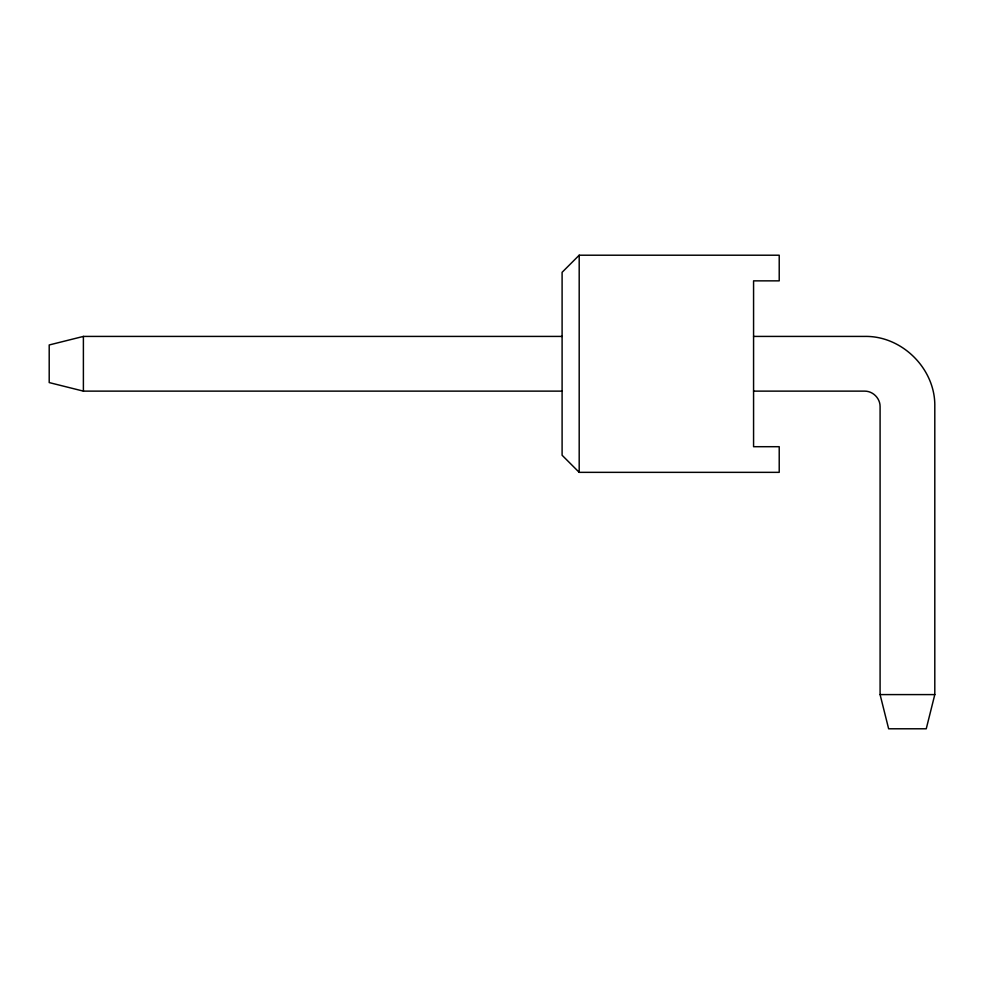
<?xml version="1.0" encoding="UTF-8"?>
<svg xmlns="http://www.w3.org/2000/svg" width="984" height="984" viewBox="0 0 984 984"><rect width="100%" height="100%" fill="white"/><g stroke="black" fill="none" stroke-linecap="round" stroke-linejoin="round"><path stroke-width="1.48" d="M753.572 336.417L864.702 336.417C902.168 335.63 935.587 369.049 934.8 406.515L934.8 694.593L926.251 728.787L888.638 728.787L880.09 694.593L880.09 406.515C880.139 398.286 872.943 391.078 864.702 391.128L753.572 391.128M579.195 255.213L562.098 272.31L562.098 455.248L579.195 472.345L779.217 472.345L779.217 446.699L753.572 446.699L753.572 280.858L779.217 280.858L779.217 255.213L579.195 255.213L579.195 472.345M562.098 336.417L83.394 336.417L49.2 344.966L49.2 382.579L83.394 391.128L562.098 391.128M880.09 694.593L934.8 694.593M83.394 336.417L83.394 391.128"/></g></svg>
